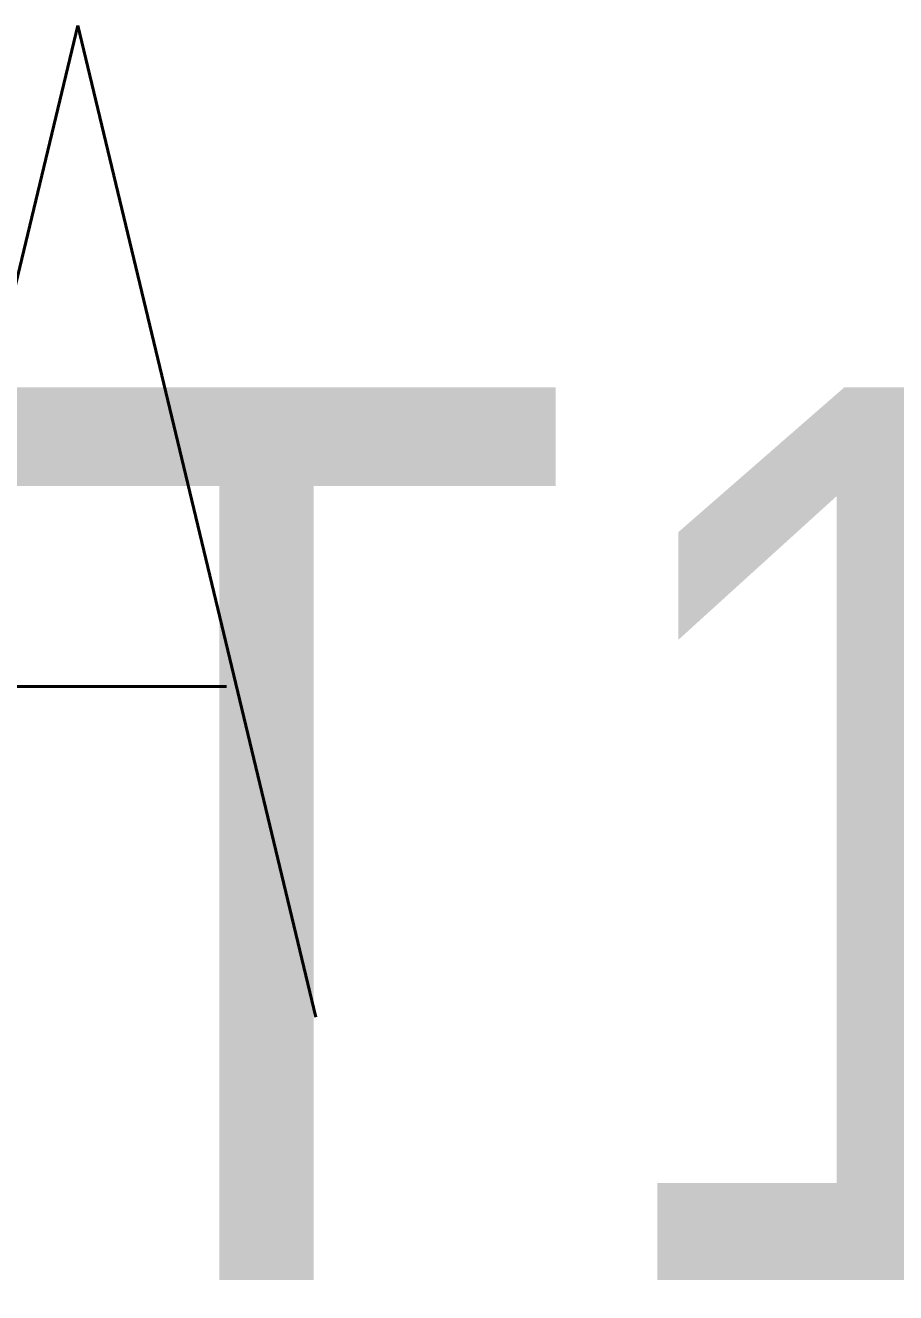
# Model space of a CAD drawing. Header units: millimetres. Extents: x -92759 to 184353, y -15225 to 86714.
# Drawn here: x -72529.5 to -72310.3, y 65592.6 to 65912 of the extents above; entities that cross this region are included whole.
import ezdxf

# ---------------------------------------------------------------- set-up
doc = ezdxf.new("R2010")
doc.units = ezdxf.units.MM
doc.linetypes.add('HIDDEN', pattern=[0.375, 0.25, -0.125])
for name, color, linetype in [('0-1', 9, 'Continuous'), ('A-_ROOMNAME_A', 8, 'Continuous'), ('E-_LITG _ CKT -DB', 1, 'HIDDEN'), ('E-legend', 1, 'Continuous')]:
    doc.layers.add(name, color=color, linetype=linetype)
doc.styles.add('Arial Narrow_2', font='ARIALN.TTF', dxfattribs={"height": 225})
doc.styles.add('Simplex', font='simplex_.ttf', dxfattribs={"width": 0.7, "height": 450})

# ---------------------------------------------------------------- blocks, each defined once
blk = doc.blocks.new('A$Cb2bf8f38')
at = {"layer": 'A-_ROOMNAME_A', "insert": (-29800.37, 33279.54), "char_height": 225, "width": 1070.2528, "attachment_point": 1, "style": 'Arial Narrow_2'}
blk.add_mtext('RT1-09', dxfattribs=at)
blk = doc.blocks.new('A$Cccd3aec5')
at = {"layer": 'E-legend', "lineweight": 25, "style": 'Simplex', "width": 0.7}
blk.add_text('L4A', height=250, dxfattribs=at).set_placement((341.03, 366.01))
blk = doc.blocks.new('EL_B8_L1_R4')
at = {"layer": 'E-_LITG _ CKT -DB', "ltscale": 0.5}
blk.add_blockref('A$Cccd3aec5', (-19476.41, -7803.62), dxfattribs=at)

msp = doc.modelspace()

# ---------------------------------------------------------------- block references
at = {"layer": '0-1'}
msp.add_blockref('A$Cb2bf8f38', (-42933.02, 32541.24), dxfattribs=at)

# ---------------------------------------------------------------- next in the draw order: block references
at = {"color": 0}
msp.add_blockref('EL_B8_L1_R4', (-53725.95, 73099.58), dxfattribs=at)

doc.saveas('drawing.dxf')
